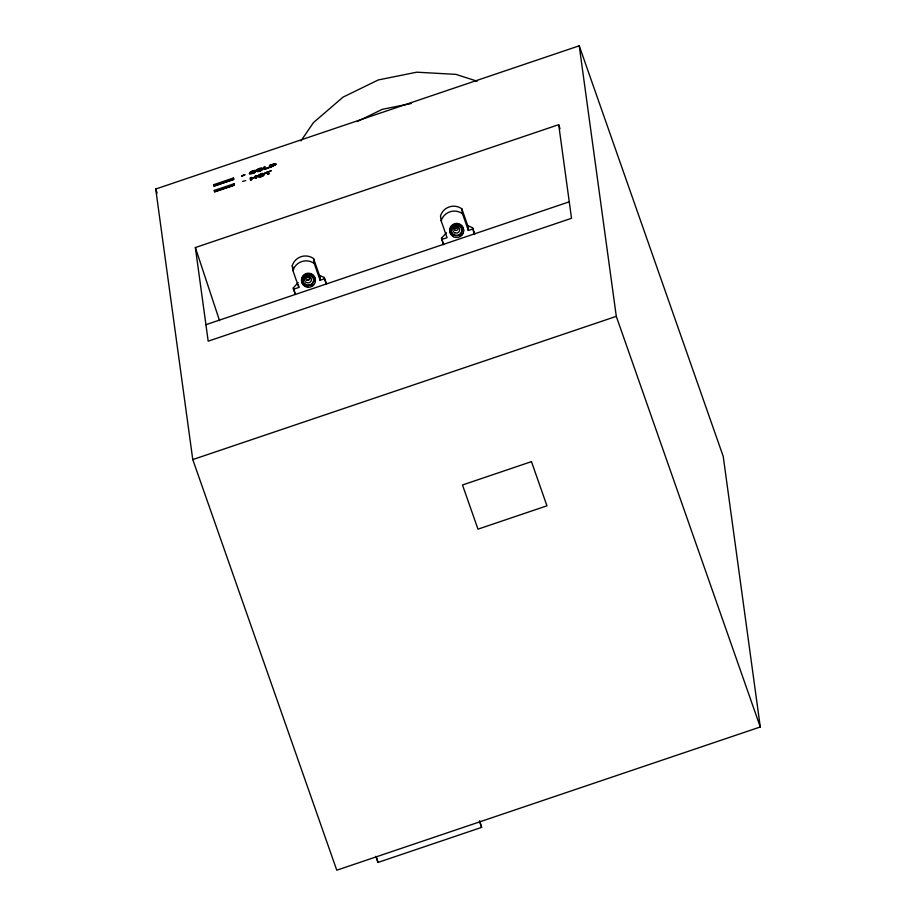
<?xml version="1.0" encoding="UTF-8"?>
<svg xmlns="http://www.w3.org/2000/svg" width="916" height="916" viewBox="0 0 916 916"><rect width="100%" height="100%" fill="white"/><g stroke="black" fill="none" stroke-linecap="round" stroke-linejoin="round"><path stroke-width="1.37" d="M256.892 170.628C265.526 172.162 262.835 164.239 255.816 170.742C260.522 173.903 265.079 165.201 256.984 170.639M255.885 170.949C256.892 169.678 261.426 167.227 261.747 169.586M256.972 170.834L258.22 169.38L262.262 168.155M264.587 173.96C255.633 173.135 258.942 180.315 264.61 173.971M255.163 170.639C247.423 172.185 250.995 174.338 255.427 172.265C248.053 176.238 247.675 171.464 255.186 170.525M257.545 176.593C264.907 168.487 267.403 178.712 257.476 176.387M269.808 167.548L269.464 165.327L274.205 163.895L276.025 164.388L269.808 167.548L274.869 165.006L274.479 164.262L272.052 164.697L274.8 164.571M275.956 164.182L270.85 166.952L270.564 165.189L275.808 163.953M309.642 278.292L308.669 279.918L307.352 280.101M261.781 169.174L259.457 170.616L256.961 170.8M257.568 176.605C263.545 178.013 265.755 171.063 258.678 176.009C266.247 176.639 262.72 171.017 257.579 176.33M250.331 172.884L255.117 170.319L250.537 171.853L249.289 173.685M255.782 171.006C257.362 172.906 263.59 169.907 262.663 168.441M300.975 140.881L313.444 122.618L343.053 97.119L378.251 79.955L416.746 72.192L455.928 74.368L477.167 81.203M271.594 166.472L274.869 165.006M295.204 294.368L293.246 288.002L298.147 282.552M443.447 244.595L441.489 238.229L446.401 232.767M249.518 173.822L255.381 171.945M357.125 121.599L382.27 109.336L411.147 103.519M250.24 172.884L251.522 173.41L255.358 172.059M155.72 189.028L579.233 45.8L723.228 456.42L760.28 726.972L336.767 870.2L192.772 459.58L155.72 189.028L157.128 193.07M263.945 167.193C266.762 166.46 261.93 167.433 264.289 169.414C275.51 163.678 263.579 172.174 265.022 166.826M213.68 184.689L233.385 178.025L233.82 179.261L214.115 185.925L213.68 184.689L213.886 186.223L233.591 179.559L233.385 178.025M272.121 164.903L270.564 165.189M241.767 175.746L244.812 174.716L241.87 176.204M241.79 175.998L244.881 174.922M268.857 167.388L264.289 169.414M250.32 177.75C253.125 177.017 248.293 178.002 250.663 179.971L251.74 179.616L251.385 177.395M255.095 176.135C257.9 175.403 253.079 176.387 255.438 178.357L256.514 177.99L256.171 175.78M267.632 172.38L264.93 173.296L271.308 170.651L264.896 173.055L267.564 172.174L267.873 174.154L268.949 173.788L268.628 171.807M214.333 190.414L234.038 183.75L234.473 184.986L214.756 191.65L214.333 190.414L214.539 191.948L234.244 185.284L234.038 183.75M242.626 181.414L245.751 180.578M251.522 178.425L255.278 177.131M267.873 174.154L268.949 173.788M558.691 124.679L571.515 218.294L208.184 341.176L195.36 247.549L558.691 124.679L560.031 128.744M293.418 289.273L298.822 287.441L298.479 284.99M320.119 280.239L324.459 278.773L324.287 277.502L319.444 275.35L320.119 280.239L314.222 263.442L313.558 258.552A13.637 13.248 -7.8 0 0 292.261 265.755L292.925 270.644L298.822 287.441M441.661 239.488L447.065 237.668L441.18 220.871L440.504 215.97A13.637 13.248 -7.8 0 1 461.801 208.768L468.591 228.118M468.362 230.466L472.713 229L472.541 227.729L467.698 225.565L468.362 230.466L462.477 213.668L461.801 208.768M205.928 324.688L569.26 201.818M192.772 459.58L616.296 316.352L579.233 45.8M375.823 856.346L377.965 862.448L481.598 827.4L479.778 820.896M616.296 316.352L760.28 726.972M472.541 227.729L474.774 234.095M472.713 229L474.499 234.095M441.489 238.229L443.722 244.595M324.287 277.502L326.52 283.88M324.459 278.773L326.245 283.868M313.558 258.552L320.337 277.892M263.419 174.177L263.442 174.967M292.261 265.755L293.612 269.625M256.915 170.433L257.178 171.132M258.61 175.803L258.885 176.513M256.514 177.99L255.438 178.357M293.246 288.002L295.479 294.38M479.457 821.308L481.598 827.4M250.263 172.677L250.389 173.261M251.74 179.616L250.663 179.971M195.36 247.549L219.565 320.703M456.099 227.569L455.939 228.508L455.584 227.695M376.51 857.25L377.965 862.448M267.564 172.174L267.804 173.948M292.925 270.644A13.637 13.248 -7.8 0 1 314.222 263.442M303.574 284.796A6.939 6.744 -7.8 0 1 306.517 273.449A6.939 6.744 -7.8 0 1 315.138 281.533M313.375 284.59A6.939 6.744 -7.8 0 1 311.955 285.689M308.497 286.662A6.939 6.744 -7.8 0 1 305.017 285.838M309.368 276.151A1.901 1.843 -7.8 0 1 306.253 277.204M457.462 226.825A1.901 1.843 -7.8 0 1 456.363 227.775L455.882 227.878A1.901 1.843 -7.8 0 1 453.947 226.641M458.183 224.993A5.485 5.324 -7.8 0 1 461.343 232.527A5.485 5.324 -7.8 0 1 453.134 234.313A5.485 5.324 -7.8 0 1 452.813 226.149M453.993 225.347A5.485 5.324 -7.8 0 1 455.344 224.878M441.18 220.871A13.637 13.248 -7.8 0 1 462.477 213.668M453.271 236.053A6.939 6.744 -7.8 0 1 450.329 227.42A6.939 6.744 -7.8 0 1 458.939 223.756A6.939 6.744 -7.8 0 1 463.382 231.748M462.717 233.385A6.939 6.744 -7.8 0 1 460.21 235.916M255.198 176.925L251.602 178.62L255.198 176.925M531.463 461.641L462.488 484.976L477.98 529.15L546.955 505.815L531.463 461.641M305.108 286.468A6.939 6.744 -7.8 0 0 315.436 280.411A6.939 6.744 -7.8 0 0 304.948 274.789A6.939 6.744 -7.8 0 0 305.108 286.468M305.314 284.693A5.485 5.324 -7.8 0 0 313.776 280.422A5.485 5.324 -7.8 0 0 305.795 275.476A5.485 5.324 -7.8 0 0 305.314 284.693M305.268 284.349A5.485 5.324 -7.8 0 0 313.73 280.078A5.485 5.324 -7.8 0 0 305.749 275.132A5.485 5.324 -7.8 0 0 305.268 284.349M306.482 282.552A3.469 3.366 -7.8 0 0 311.474 279.254A3.469 3.366 -7.8 0 0 306.07 276.724A3.469 3.366 -7.8 0 0 306.482 282.552M307.02 280.067A1.901 1.843 -7.8 0 0 309.757 278.258A1.901 1.843 -7.8 0 0 306.791 276.872A1.901 1.843 -7.8 0 0 307.02 280.067M454.725 232.767A3.469 3.366 -7.8 0 0 459.718 229.481A3.469 3.366 -7.8 0 0 454.325 226.95A3.469 3.366 -7.8 0 0 454.725 232.767M455.263 230.294A1.901 1.843 -7.8 0 0 458 228.485A1.901 1.843 -7.8 0 0 455.046 227.099A1.901 1.843 -7.8 0 0 455.263 230.294M453.569 234.92A5.485 5.324 -7.8 0 0 462.019 230.649A5.485 5.324 -7.8 0 0 454.038 225.691A5.485 5.324 -7.8 0 0 453.569 234.92M453.351 236.694A6.939 6.744 -7.8 0 0 463.679 230.637A6.939 6.744 -7.8 0 0 453.191 225.004A6.939 6.744 -7.8 0 0 453.351 236.694"/></g></svg>
